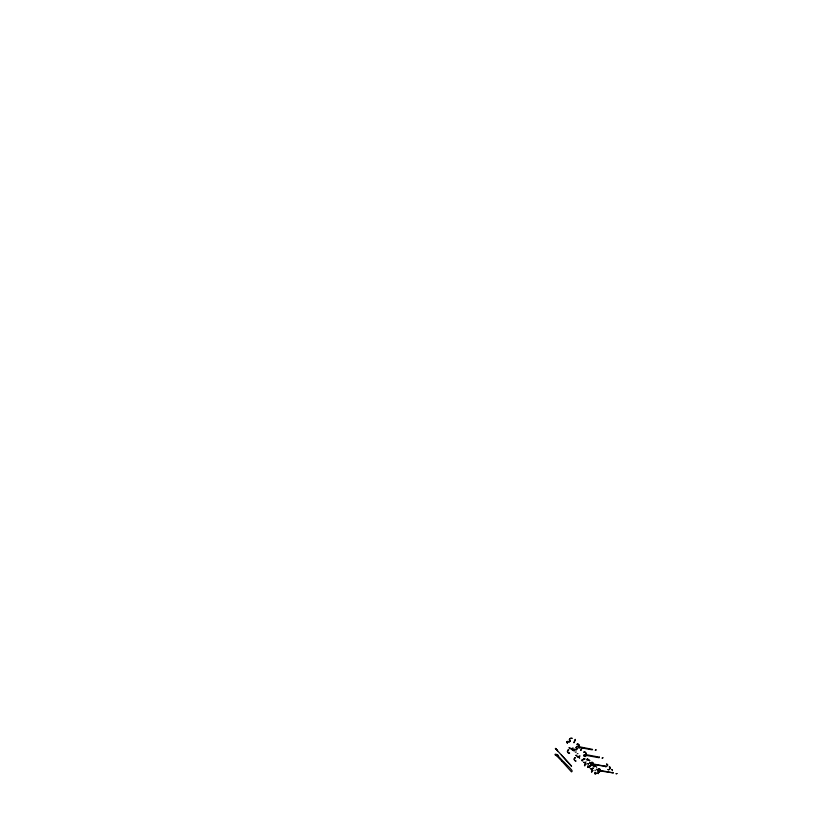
<?xml version="1.0" encoding="UTF-8"?>
<svg xmlns="http://www.w3.org/2000/svg" width="816" height="816" viewBox="0 0 816 816"><rect width="100%" height="100%" fill="white"/><g stroke="black" fill="none" stroke-linecap="round" stroke-linejoin="round"><path stroke-width="1.22" d="M585.562 763.256L585.98 764.113M577.493 743.998L576.861 744.478L577.748 743.957A1.408 0.806 60.5 0 1 578.656 744.467L578.819 744.661A3.407 1.969 60.5 0 1 579.085 745.018L579.523 746.854L578.911 747.221M584.327 751.893L583.705 752.332L584.572 751.852A1.408 0.806 60.5 0 1 585.48 752.362L585.643 752.556A3.407 1.969 60.5 0 1 585.908 752.913C586.735 755.035 585.888 755.789 585.868 753.188A5.233 3.019 60.5 0 0 585.48 752.638L584.409 751.944M607.594 764.888L607.573 765.612M590.917 768.703L590.886 768.743A1.132 0.622 -17.5 0 0 591.61 769.06L591.722 769.049M591.824 768.958L592.181 768.958A1.132 0.622 -17.5 0 0 592.997 768.346L592.987 767.978M589.662 760.879L589.642 760.563A1.132 0.632 -12.8 0 0 589.009 760.135L588.928 760.206M592.814 770.426L592.763 770.518A1.132 0.592 -36.8 0 0 591.814 771.12L591.753 771.202M584.542 754.545L584.052 754.892L584.664 755.137M596.659 767.366L596.639 767.02A1.132 0.632 -12.8 0 0 596.027 766.663M572.026 738.286L570.568 738.317M574.076 751.21L573.597 749.537M584.827 765.663L584.776 765.653A1.132 0.592 -36.8 0 1 584.552 765.092L584.644 765.082A1.132 0.592 -36.8 0 0 584.827 765.724M598.536 771.416L598.699 771.467A1.132 0.826 -4.1 0 0 599.576 770.865L599.566 770.518M588.05 767.346L589.101 766.714A1.132 0.898 -7.3 0 0 589.346 767.509L589.621 767.764M595.66 773.293L595.792 773.803L595.088 772.232M587.602 767.05L588.877 767.305M594.65 773.731L594.691 773.211M609.97 768.662A3.407 2.693 -42.2 0 0 610.133 768.264L610.154 767.56M610.205 768.07L610.113 767.907A5.233 4.141 -42.2 0 1 609.97 768.356M583.675 759.696L583.348 759.523A1.132 0.898 -7.3 0 0 582.267 759.788L582.155 759.992M569.486 739.378L569.639 740.663M576.749 748.731L577.208 749.261L576.484 748.445A1.408 1.244 11.1 0 1 576.31 747.303L576.463 748.558M584.878 762.878L585.725 763.99M609.95 767.101C609.175 768.162 609.103 765.714 609.705 766.795M586.021 761.869L585.99 761.889A1.132 0.622 -17.5 0 1 585.184 762.501L584.96 762.47M579.125 757.666L579.646 758.176L579.309 757.656M577.33 753.637L577.942 753.647M569.14 747.507L570.231 748.129L569.089 747.997M596.108 772.793L595.721 773.782M582.012 760.277L582.073 760.114A1.132 0.898 -7.3 0 0 582.349 761.053L582.451 761.042M592.079 765A1.132 0.826 -4.1 0 0 592.579 764.47L592.559 763.99A1.132 0.826 -4.1 0 0 591.722 763.45L591.406 763.368M598.638 770.008L597.965 770.59L598.669 770.743L597.965 770.59M569.466 739.48L569.568 739.194A3.407 3.019 11.1 0 1 569.772 738.847L569.915 738.653M576.137 747.323L576.402 747.089A3.407 3.019 11.1 0 1 576.606 746.732L577.024 746.283M591.641 771.538L591.6 771.61A1.132 0.592 -36.8 0 0 591.824 772.181L591.773 772.109A1.132 0.592 -36.8 0 1 591.549 771.548L591.671 771.467M592.232 769.651L592.12 769.396M598.403 769.825L599.015 770.192L598.097 770.212M607.369 765.826L605.625 766.632M567.538 742.672L567.242 743.284L567.283 741.489A3.407 1.877 25.3 0 1 567.589 741.397C570.343 741.622 570.149 742.876 567.661 741.53A5.233 2.876 25.3 0 0 567.191 741.662L567.069 741.724M571.628 748.547L571.139 748.966M599.383 771.181L599.372 770.253L613.438 772.915L599.036 770.804M590.407 765.938L590.621 765.49M591.733 771.365L591.865 771.191A1.132 0.592 -36.8 0 1 592.814 770.579L592.814 770.783M568.191 749.853L568.874 749.7L567.416 751.363A6.538 5.967 84.2 0 0 567.589 752.23L569.629 753.086L568.925 753.219M589.213 766.377L589.254 766.244A1.132 0.898 -7.3 0 1 590.335 765.908A1.132 0.714 -27.1 0 0 590.121 766.652L590.08 766.581A1.132 0.714 -27.1 0 1 590.264 765.775M587.112 760.257L587.183 759.9A1.132 0.561 62.3 0 1 587.204 759.135L587.459 759.043A1.132 0.561 62.3 0 1 588.305 759.706L588.214 759.747M576.371 747.201A5.233 4.641 11.1 0 1 576.698 746.681L576.749 746.548M570.2 738.398L569.915 738.745A5.233 4.641 11.1 0 0 569.537 739.306M576.739 746.64L578.84 746.324L577.402 746.212M578.942 747.181L579.034 745.294A5.233 3.019 60.5 0 0 578.646 744.743L577.575 744.049M574.984 757.778C576.932 757.115 573.179 758.299 574.372 759.461A3.407 3.111 84.2 0 0 574.464 759.9C575.586 761.491 577.371 761.318 574.637 760.522M609.521 769.111L608.756 769.6M577.922 757.166C580.227 756.738 577.045 756.942 578.238 756.697C580.819 754.922 580.543 756.35 578.003 757.105M592.069 764.939A1.132 0.826 -4.1 0 0 592.579 764.408L592.569 764.062A1.132 0.826 -4.1 0 0 591.733 763.511L591.804 763.327A1.061 0.551 -79.7 0 1 592.681 763.307M594.436 765.541L594.568 765.5A1.132 0.561 62.3 0 1 595.303 766.163L595.211 766.204A1.132 0.561 62.3 0 0 594.507 765.541L594.201 765.592A1.132 0.561 62.3 0 0 594.109 766.397L594.109 766.714M583.532 759.186L583.705 758.982A1.132 0.714 -27.1 0 1 584.766 758.809M590.529 765.643L590.651 765.561A1.132 0.714 -27.1 0 1 591.794 765.337L591.824 765.255M583.654 759.104L583.746 759.043A1.132 0.714 -27.1 0 1 584.786 758.89L585.052 759.084M590.651 765.561L590.702 765.439A1.132 0.714 -27.1 0 1 591.763 765.265L591.855 765.408M571.18 748.935C573.566 747.15 574.178 748.262 571.302 749.139M608.491 769.774L607.767 769.498L608.858 769.702A1.408 1.112 -42.2 0 0 609.613 769.223M570.18 738.5L572.016 738.286M587.377 759.053L587.255 759.115A1.132 0.561 62.3 0 0 587.183 759.9M576.31 752.005L575.27 752.179M595.109 773.864L595.853 773.588M606.349 766.673L605.39 766.703M584.858 762.572L584.623 762.603A1.132 0.622 -17.5 0 1 583.879 762.287M591.855 769.029L591.6 768.978A1.132 0.622 -17.5 0 1 590.845 768.662L590.896 768.723M584.797 762.501L584.603 762.521A1.132 0.622 -17.5 0 1 583.868 762.205L583.889 762.287M592.345 769.927L592.028 769.478L592.243 769.988M584.47 754.708L584.848 754.943M587.928 766.55L587.693 767.387M583.593 759.676L583.338 759.461A1.132 0.898 -7.3 0 0 582.267 759.849M567.569 742.631L566.926 742.254A1.408 0.775 25.3 0 1 567.13 741.56M578.615 746.609L592.579 749.384L592.263 749.853L578.432 747.334M592.375 763.796L606.441 766.459L593.191 764.561M591.559 763.378L591.457 763.358A1.703 0.898 -79.7 0 1 593.089 763.164A1.703 0.898 -79.7 0 1 592.028 765.755M594.191 766.785L594.13 766.469A1.132 0.561 62.3 0 1 594.283 765.551M611.939 769.672L611.378 769.447L611.857 769.641A1.571 1.244 -42.2 0 1 612.418 770.753M573.954 750.424L573.75 750.149A1.408 0.775 25.3 0 1 573.964 749.455L574.117 749.384A3.407 1.877 25.3 0 1 574.413 749.292C577.167 749.496 577.004 750.812 574.535 749.425A5.233 2.876 25.3 0 0 574.025 749.557L573.23 749.547M587.887 763.705L587.989 763.847A1.132 0.541 -30.2 0 0 588.683 763.766A1.132 0.541 -30.2 0 1 587.938 763.776L587.979 763.868M594.905 770.202L594.986 770.294A1.132 0.541 -30.2 0 0 595.415 770.294M569.925 740.836L570.374 741.367L569.66 740.561A1.408 1.244 11.1 0 1 569.476 739.408M555.594 748.649L556.39 749.476M557.624 750.842L556.859 749.975M597.424 772.711L598.363 773.67L598.128 773.201M596.731 769.06L596.731 769.08A1.132 0.541 -30.2 0 1 596.414 769.763M555.951 749.017L555.329 748.354L556.145 749.261M556.002 749.119L557.002 750.118M563.774 757.595L566.763 760.879A60.496 0.796 46.8 0 1 570.792 765.326L571.577 766.234L561.377 755.014M563.244 757.013L556.655 749.822L557.236 750.383M591.631 763.419L591.651 763.45A1.377 0.724 -79.7 0 1 592.916 763.337A1.377 0.724 -79.7 0 1 592.059 765.439M587.959 765.592L588.652 766.836M607.573 764.643L606.512 763.929L607.665 764.959M589.631 760.583L589.642 760.604A1.132 0.632 -12.8 0 0 589.03 760.206M595.231 772.466L595.68 773.109M593.008 768.009L593.059 768.284A1.132 0.622 -17.5 0 1 592.151 768.876M574.546 760.155L574.433 760.124A5.233 4.774 84.2 0 1 574.26 759.461M599.576 770.59L599.556 770.447A1.132 0.826 -4.1 0 0 598.73 769.896M587.51 759.084A1.132 0.561 62.3 0 1 588.224 759.747M590.866 763.184A1.703 0.898 -79.7 0 1 592.273 762.572A1.703 0.898 -79.7 0 1 592.09 765.092M591.161 765.612A1.703 0.898 -79.7 0 1 590.662 764.041M592.396 764.959A1.061 0.551 -79.7 0 1 591.947 765.102M590.998 763.337A1.377 0.724 -79.7 0 1 592.141 762.838A1.377 0.724 -79.7 0 1 591.988 764.878M591.243 765.296A1.377 0.724 -79.7 0 1 590.835 764.021M567.936 750.108A1.408 1.285 84.2 0 0 567.508 751.312L567.538 751.567A3.407 3.111 84.2 0 0 567.63 752.005L567.712 752.26A1.408 1.285 84.2 0 0 568.599 753.137M577.289 748.343A1.693 0.887 -79.7 0 1 577.024 747.762M578.921 745.334A1.693 0.887 -79.7 0 1 579.125 745.487M579.391 746.069A1.693 0.887 -79.7 0 1 579.034 748.099M579.227 746.242A1.367 0.714 -79.7 0 1 578.942 747.884M578.993 746.201A1.051 0.551 -79.7 0 1 578.952 747.446M574.342 759.196A1.408 1.285 84.2 0 1 574.77 758.003M576.055 755.208A5.233 1.571 -46.4 0 0 575.963 755.402L577.065 756.024L576.137 755.545A3.407 1.02 -46.4 0 1 576.269 755.259M585.643 754.239A1.693 0.887 -79.7 0 1 584.909 756.259A1.693 0.887 -79.7 0 1 583.848 755.657M586.265 754.361A1.693 0.887 -79.7 0 1 585.653 756.269A1.693 0.887 -79.7 0 1 584.582 756.095M586.092 754.453A1.367 0.714 -79.7 0 1 585.684 755.902A1.367 0.714 -79.7 0 1 584.858 756.065M585.888 754.3A1.051 0.551 -79.7 0 1 585.531 755.738A1.051 0.551 -79.7 0 1 584.807 755.422M585.286 755.371A1.367 0.714 -79.7 0 1 584.48 756.095A1.367 0.714 -79.7 0 1 583.981 755.157M597.689 771.324A1.703 0.898 -79.7 0 1 598.342 768.927A1.703 0.898 -79.7 0 1 599.485 769.763A1.703 0.898 -79.7 0 1 598.628 772.028A1.703 0.898 -79.7 0 0 600.117 770.457A1.703 0.898 -79.7 0 0 598.903 769.111M599.352 769.172A1.377 0.724 -79.7 0 1 599.831 770.998A1.377 0.724 -79.7 0 1 598.577 771.538M599.311 769.488A1.061 0.551 -79.7 0 1 599.75 770.62A1.061 0.551 -79.7 0 1 598.944 771.559M598.006 769.794A1.377 0.724 -79.7 0 1 599.24 769.539A1.377 0.724 -79.7 0 1 598.618 771.722M595.343 750.19L596.068 749.904L595.343 750.19M599.413 757.166L599.087 757.748L585.256 755.228L585.439 754.504L599.413 757.166M602.177 758.084L602.891 757.799L602.177 758.084M561.622 760.92L571.455 771.865A6.854 2.173 22.2 0 0 572.118 771.049L572.098 770.875A6.854 2.173 22.2 0 0 571.618 769.988A60.496 19.196 22.2 0 0 567.528 765.632L563.836 761.848A1.754 0.561 22.2 0 0 563.224 761.399L558.175 756.034A1.877 0.592 22.2 0 0 557.43 754.82A1.877 0.592 22.2 0 0 555.023 754.382A1.877 0.592 22.2 0 0 556.604 755.738L561.622 760.92M616.141 773.741L616.947 773.558L616.141 773.741M572.22 749.853L572.893 750.2L572.22 749.853M573.862 742.529C573.954 744.457 577.065 734.482 573.862 742.529M580.696 750.424C581.461 750.689 582.889 744.427 580.696 750.424M584.705 764.816L584.868 764.735A1.132 0.592 -36.8 0 1 585.817 764.123L585.766 764.062A1.132 0.592 -36.8 0 0 584.817 764.663L584.705 764.816M555.686 754.525C556.4 756.911 559.725 754.933 555.686 754.525M589.693 762.593L589.744 762.593A1.132 0.541 -30.2 0 1 589.591 763.113A1.132 0.541 -30.2 0 0 589.703 762.521L589.662 762.562"/></g></svg>
